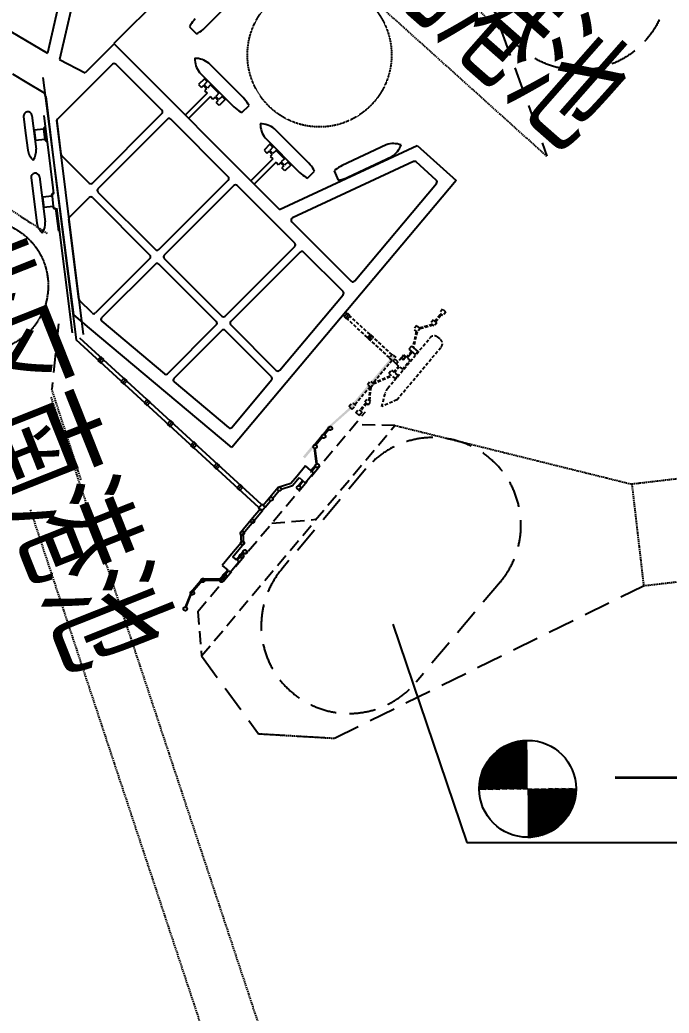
# Model space of a CAD drawing. Header units: millimetres. Extents: x 440090 to 511528, y 3875004 to 3899972.
# Drawn here: x 444646 to 447124, y 3883364 to 3887155 of the extents above; entities that cross this region are included whole.
import ezdxf

# ---------------------------------------------------------------- set-up
doc = ezdxf.new("R2010")
doc.units = ezdxf.units.MM
for name, pattern in [('CONTINOUS', [2000000.0, 1000000.0, 1000000.0]), ('DASHED', [19.05, 12.7, -6.35]), ('DASHED2', [0.375, 0.25, -0.125]), ('HIDDEN', [0.75, 0.5, -0.25])]:
    doc.linetypes.add(name, pattern=pattern)
for name, color, linetype in [('0-WZ', 7, 'Continuous'), ('00集疏运', 7, 'Continuous'), ('0sna-矿石方案', 4, 'Continuous'), ('0南区轮廓', 5, 'Continuous'), ('2012中区规划调整f1', 7, 'Continuous'), ('2014深水航道二期方案1', 5, 'Continuous'), ('2016深水航道二期方案二总体图标注@kongfan', 6, 'Continuous'), ('30万油二期f1', 5, 'Continuous'), ('FA3补充-中作业区规划', 7, 'Continuous'), ('FA3补充-北作业区规划', 7, 'Continuous')]:
    doc.layers.add(name, color=color, linetype=linetype)
doc.styles.add('HZ', font='romans1.shx', dxfattribs={"width": 0.8, "bigfont": 'hztxt.shx'})
doc.styles.add('R+HZ', font='romans1.shx', dxfattribs={"width": 0.8, "bigfont": 'hztxt.shx'})
pattern_1 = [(355.4313362457, (-59595088.4757, -36440814.372), (0.18416824614, 2.30476356253), [])]

msp = doc.modelspace()

# ---------------------------------------------------------------- hatches: boundary and pattern name
at = {"layer": '2016深水航道二期方案二总体图标注@kongfan'}
h = msp.add_hatch(dxfattribs=at)
h.set_pattern_fill('ANSI31', color=0, scale=18.496881, angle=-49.568664, style=0)
h.set_pattern_definition(pattern_1)
h.paths.add_polyline_path([(446398.948, 3884218.777), (446583.911, 3884220.169), (446582.519, 3884405.133, 0.17632698), (446463.952, 3884360.965, 0.22169466)])
h.paths.add_polyline_path([(446768.875, 3884221.562), (446583.911, 3884220.169), (446585.304, 3884035.206, 0.17632698), (446703.87, 3884079.374, 0.22169466)])
h = msp.add_hatch(dxfattribs=at)
h.set_pattern_fill('ANSI31', color=0, scale=18.496881, angle=-49.568664, style=0)
h.set_pattern_definition(pattern_1)
h.paths.add_polyline_path([(446398.948, 3884218.777), (446583.911, 3884220.169), (446582.519, 3884405.133, 0.17632698), (446463.952, 3884360.965, 0.22169466)])
h.paths.add_polyline_path([(446768.875, 3884221.562), (446583.911, 3884220.169), (446585.304, 3884035.206, 0.17632698), (446703.87, 3884079.374, 0.22169466)])
at = {"layer": 'FA3补充-北作业区规划', "true_color": 0xc5f4ae}
msp.add_hatch(color=71, dxfattribs=at).paths.add_polyline_path([(445726.294, 3885487.753), (445815.621, 3885594.208), (445814.472, 3885595.172), (445824.757, 3885607.429), (445826.586, 3885605.894), (445905.203, 3885676.559), (445901.805, 3885679.41), (445914.66, 3885694.731), (445917.342, 3885692.482), (445974.875, 3885761.047), (445972.194, 3885763.297), (445983.764, 3885777.086), (445986.445, 3885774.836), (446058.841, 3885861.114), (446055.309, 3885864.078), (446067.624, 3885878.754), (446082.288, 3885866.45), (446069.972, 3885851.774), (446066.501, 3885854.686), (445994.106, 3885768.408), (445996.787, 3885766.158), (445985.217, 3885752.37), (445982.535, 3885754.619), (445925.002, 3885686.054), (445927.683, 3885683.804), (445914.827, 3885668.483), (445912.252, 3885670.644), (445832.873, 3885600.618), (445836.247, 3885597.787), (445825.963, 3885585.53), (445823.282, 3885587.78), (445733.955, 3885481.325)])
msp.add_hatch(color=71, dxfattribs=at).paths.add_polyline_path([(445726.294, 3885487.753), (445815.621, 3885594.208), (445814.472, 3885595.172), (445824.757, 3885607.429), (445826.586, 3885605.894), (445905.203, 3885676.559), (445901.805, 3885679.41), (445914.66, 3885694.731), (445917.342, 3885692.482), (445974.875, 3885761.047), (445972.194, 3885763.297), (445983.764, 3885777.086), (445986.445, 3885774.836), (446058.841, 3885861.114), (446055.309, 3885864.078), (446067.624, 3885878.754), (446082.288, 3885866.45), (446069.972, 3885851.774), (446066.501, 3885854.686), (445994.106, 3885768.408), (445996.787, 3885766.158), (445985.217, 3885752.37), (445982.535, 3885754.619), (445925.002, 3885686.054), (445927.683, 3885683.804), (445914.827, 3885668.483), (445912.252, 3885670.644), (445832.873, 3885600.618), (445836.247, 3885597.787), (445825.963, 3885585.53), (445823.282, 3885587.78), (445733.955, 3885481.325)])

# ---------------------------------------------------------------- linework, layer by layer
at = {"linetype": 'DASHED', "ltscale": 0.1}
msp.add_line((446339.72, 3887506.546), (446494.776, 3887080.47), dxfattribs=at)
at = {"linetype": 'DASHED', "ltscale": 8}
for p, q in [((446482.428, 3887114.314), (446657.273, 3886633.931)), ((445966.819, 3885441.074), (445645.425, 3885058.051)), ((445966.819, 3885441.074), (445645.425, 3885058.051)), ((445846.278, 3884413.222), (447026.697, 3884995.261)), ((445846.278, 3884413.222), (447026.697, 3884995.261)), ((446480.069, 3885010.406), (446158.675, 3884627.384)), ((446480.069, 3885010.406), (446158.675, 3884627.384)), ((445339.718, 3884727.683), (445556.456, 3884430.401)), ((445339.718, 3884727.683), (445556.456, 3884430.401)), ((445556.456, 3884430.401), (445846.278, 3884413.222)), ((445556.456, 3884430.401), (445846.278, 3884413.222))]:
    msp.add_line(p, q, dxfattribs=at)
at = {"linetype": 'DASHED2', "ltscale": 200}
for p, q in [((445324.927, 3884896.743), (445964.613, 3885659.089)), ((445339.718, 3884727.683), (446077.502, 3885606.94)), ((445339.718, 3884727.683), (446077.502, 3885606.94)), ((446077.502, 3885606.94), (445923.362, 3885609.93))]:
    msp.add_line(p, q, dxfattribs=at)
at = {"linetype": 'DASHED2', "ltscale": 200, "extrusion": (0.001856, -0.00227, 0.999996)}
for p, q in [((445607.754, 3885233.803), (445776.814, 3885248.594)), ((445324.927, 3884896.743), (445339.718, 3884727.683)), ((445324.927, 3884896.743), (445339.718, 3884727.683))]:
    msp.add_line(p, q, dxfattribs=at)
at = {"linetype": 'DASHED', "ltscale": 8}
msp.add_circle((446780.38, 3887302.556), 340, dxfattribs=at)
for centre, start, end in [((446223.444, 3885225.74), 320.000002, 140.000002), ((446223.444, 3885225.74), 320.000002, 140.000002), ((445902.05, 3884842.718), 140.000002, 320.000002), ((445902.05, 3884842.718), 140.000002, 320.000002)]:
    msp.add_arc(centre, 335, start, end, dxfattribs=at)
at = {"layer": '0-WZ'}
for p, q in [((446069.226, 3884848.699), (446352.495, 3884015.11)), ((446069.226, 3884848.699), (446352.495, 3884015.11)), ((446352.495, 3884015.11), (448239.325, 3884015.143)), ((446352.495, 3884015.11), (448239.325, 3884015.143))]:
    msp.add_line(p, q, dxfattribs=at)
at = {"layer": '0sna-矿石方案', "linetype": 'DASHED'}
for p, q in [((446259.007, 3886050.273), (446247.63, 3886036.714)), ((446272.03, 3886039.346), (446259.007, 3886050.273)), ((446056.44, 3885865.766), (445879.723, 3886027.748)), ((446066.575, 3885876.824), (445889.374, 3886039.249)), ((446224.535, 3886009.575), (446214.25, 3885997.318)), ((446237.557, 3885998.647), (446224.535, 3886009.575)), ((446229.531, 3886005.382), (446252.293, 3886032.509)), ((446232.595, 3886002.811), (446255.365, 3886029.948)), ((446260.652, 3886025.787), (446247.63, 3886036.714)), ((446272.03, 3886039.346), (446260.652, 3886025.787)), ((446160.873, 3885988.157), (446149.303, 3885974.368)), ((446162.326, 3885963.44), (446149.303, 3885974.368)), ((446173.896, 3885977.229), (446160.873, 3885988.157)), ((446173.896, 3885977.229), (446162.326, 3885963.44)), ((446171.111, 3885979.566), (446220.178, 3885993.261)), ((446173.896, 3885977.229), (446222.144, 3885990.694)), ((446227.273, 3885986.391), (446214.25, 3885997.318)), ((446237.557, 3885998.647), (446227.273, 3885986.391)), ((446050.389, 3885749.141), (446211.882, 3885941.601)), ((446158.905, 3885964.809), (446145.545, 3885906.155)), ((446161.776, 3885963.902), (446148.128, 3885903.987)), ((446238.526, 3885945.352), (446250.017, 3885935.71)), ((446250.017, 3885935.71), (446251.549, 3885934.425)), ((446085.22, 3885705.087), (446254.014, 3885906.248)), ((446067.624, 3885878.754), (446055.309, 3885864.078)), ((446055.309, 3885864.078), (446069.972, 3885851.774)), ((446082.288, 3885866.45), (446067.624, 3885878.754)), ((446069.972, 3885851.774), (446082.288, 3885866.45)), ((446088.861, 3885850.219), (446077.011, 3885860.162)), ((446081.661, 3885841.638), (446110.587, 3885876.11)), ((446101.068, 3885863.211), (446110.71, 3885874.702)), ((446101.068, 3885863.211), (446108.729, 3885856.783)), ((446108.729, 3885856.783), (446118.37, 3885868.274)), ((446110.587, 3885876.11), (446135.1, 3885855.541)), ((446110.71, 3885874.702), (446118.37, 3885868.274)), ((446121.311, 3885867.111), (446140.265, 3885889.699)), ((446053.572, 3885805.83), (446063.857, 3885818.087)), ((446063.857, 3885818.087), (446088.37, 3885797.517)), ((446082.433, 3885842.558), (446070.583, 3885852.501)), ((446072.283, 3885811.016), (446091.237, 3885833.604)), ((446075.348, 3885808.445), (446094.301, 3885831.032)), ((446081.661, 3885841.638), (446106.175, 3885821.069)), ((446106.175, 3885821.069), (446135.1, 3885855.541)), ((445993.653, 3885768.788), (446062.949, 3885797.962)), ((445994.817, 3885766.023), (446065.532, 3885795.795)), ((446053.572, 3885805.83), (446078.086, 3885785.261)), ((445972.194, 3885763.297), (445983.764, 3885777.086)), ((445985.217, 3885752.37), (445972.194, 3885763.297)), ((445982.231, 3885752.662), (445977.465, 3885704.007)), ((445985.217, 3885752.37), (445980.334, 3885702.517)), ((445996.787, 3885766.158), (445983.764, 3885777.086)), ((445985.217, 3885752.37), (445996.787, 3885766.158)), ((445962.156, 3885696.884), (445972.44, 3885709.14)), ((445985.463, 3885698.213), (445972.44, 3885709.14)), ((446027.256, 3885678.79), (446040.262, 3885729.438)), ((446085.22, 3885705.087), (446027.256, 3885678.79)), ((445952.461, 3885658.499), (445939.439, 3885669.427)), ((445967.152, 3885692.691), (445944.39, 3885665.565)), ((445970.216, 3885690.12), (445947.446, 3885662.984)), ((445975.178, 3885685.956), (445962.156, 3885696.884)), ((445975.178, 3885685.956), (445985.463, 3885698.213))]:
    msp.add_line(p, q, dxfattribs=at)
at = {"layer": '0sna-矿石方案', "linetype": 'DASHED', "extrusion": (-0.001152, -0.004786, 0.999988)}
for p, q in [((445895.955, 3886035.254), (445883.792, 3886021.985)), ((445883.792, 3886021.985), (445895.955, 3886035.254)), ((445883.792, 3886021.985), (445894.849, 3886011.849)), ((445890.333, 3886018.022), (445900.469, 3886029.08)), ((445894.849, 3886011.849), (445907.012, 3886025.119)), ((445907.012, 3886025.119), (445895.955, 3886035.254)), ((445984.415, 3885954.17), (445972.252, 3885940.901)), ((445972.252, 3885940.901), (445984.415, 3885954.17)), ((445972.252, 3885940.901), (445983.31, 3885930.765)), ((445978.794, 3885936.938), (445988.929, 3885947.995)), ((445983.31, 3885930.765), (445995.473, 3885944.034)), ((445995.473, 3885944.034), (445984.415, 3885954.17))]:
    msp.add_line(p, q, dxfattribs=at)
at = {"layer": '0sna-矿石方案', "linetype": 'DASHED', "ltscale": 20}
for p, q in [((446140.974, 3885909.991), (446130.689, 3885897.734)), ((446130.689, 3885897.734), (446155.202, 3885877.165)), ((446140.974, 3885909.991), (446165.487, 3885889.421)), ((446124.375, 3885864.54), (446143.329, 3885887.128)), ((446165.487, 3885889.421), (446155.202, 3885877.165)), ((446078.086, 3885785.261), (446088.37, 3885797.517))]:
    msp.add_line(p, q, dxfattribs=at)
at = {"layer": '0sna-矿石方案', "linetype": 'DASHED'}
for centre, radius, start, end in [((446227.203, 3885928.745), 20, 50, 140), ((446238.693, 3885919.104), 20, 320, 50), ((446112.786, 3885864.293), 0.375, 12.000044, 192.000044), ((446112.786, 3885864.293), 0.375, 192.000044, 12.000044), ((446114.462, 3885866.335), 0.375, 12.000044, 192.000044), ((446114.462, 3885866.335), 0.375, 192.000044, 12.000044), ((446116.032, 3885868.215), 0.375, 12.000044, 192.000044), ((446116.032, 3885868.215), 0.375, 192.000044, 12.000044), ((446088.691, 3885717.002), 50, 140, 165.597776)]:
    msp.add_arc(centre, radius, start, end, dxfattribs=at)
at = {"layer": '0南区轮廓', "color": 7, "linetype": 'HIDDEN', "ltscale": 2}
for centre, radius in [((445789.614, 3887020.912), 275), ((444504.066, 3886140.267), 250)]:
    msp.add_circle(centre, radius, dxfattribs=at)
at = {"layer": '2012中区规划调整f1', "color": 7, "linetype": 'CONTINOUS', "ltscale": 10}
for p, q in [((445389.662, 3887449.142), (445004.289, 3887063.768)), ((445004.289, 3887063.768), (445637.153, 3886430.912)), ((444851.525, 3886028.922), (444734.315, 3886935.216)), ((445637.153, 3886430.912), (446162.517, 3886675.722)), ((446162.517, 3886675.722), (446311.146, 3886541.896)), ((446311.146, 3886541.896), (445455.472, 3885522.147)), ((444912.234, 3885977.981), (444851.525, 3886028.922)), ((445455.472, 3885522.147), (444912.234, 3885977.981))]:
    msp.add_line(p, q, dxfattribs=at)
at = {"layer": '2012中区规划调整f1', "ltscale": 30}
for p, q in [((445350.961, 3887123.355), (445482.344, 3887254.738)), ((445296.244, 3887133.388), (445293.323, 3887128.295)), ((445293.323, 3887128.295), (445320.546, 3887101.072)), ((445320.546, 3887101.072), (445325.638, 3887103.994)), ((445498.374, 3886858.19), (445366.991, 3886989.573)), ((445331.636, 3886954.218), (445463.019, 3886822.835)), ((445493.434, 3886800.552), (445520.657, 3886827.775)), ((445520.657, 3886827.775), (445517.735, 3886832.867)), ((445488.342, 3886803.474), (445493.434, 3886800.552)), ((445748.69, 3886607.874), (445617.307, 3886739.257)), ((445581.951, 3886703.902), (445713.334, 3886572.519)), ((446044.306, 3886678.306), (445876.234, 3886599.093)), ((445897.551, 3886553.865), (446065.623, 3886633.077)), ((445743.75, 3886550.236), (445770.973, 3886577.459)), ((445770.973, 3886577.459), (445768.051, 3886582.551)), ((445849.45, 3886581.809), (445844.979, 3886578.005)), ((445844.979, 3886578.005), (445861.392, 3886543.18)), ((445738.657, 3886553.158), (445743.75, 3886550.236)), ((445861.392, 3886543.18), (445867.172, 3886544.208))]:
    msp.add_line(p, q, dxfattribs=at)
at = {"layer": '2012中区规划调整f1'}
for p, q in [((444999.179, 3886985.44), (444789.002, 3886775.263)), ((445187.833, 3886809.514), (445011.907, 3886985.44)), ((445350.068, 3886930.129), (445327.44, 3886907.502)), ((445361.381, 3886918.815), (445349.36, 3886906.794)), ((445350.068, 3886930.129), (445361.381, 3886918.815)), ((445327.44, 3886907.502), (445338.754, 3886896.188)), ((445346.532, 3886903.966), (445338.754, 3886896.188)), ((445358.906, 3886891.592), (445346.532, 3886903.966)), ((445361.735, 3886894.42), (445349.36, 3886906.794)), ((445358.906, 3886891.592), (445351.128, 3886883.813)), ((445351.128, 3886883.813), (445360.674, 3886874.268)), ((445373.756, 3886906.441), (445361.735, 3886894.42)), ((445373.756, 3886906.441), (445405.575, 3886874.621)), ((445360.674, 3886874.268), (445277.236, 3886790.829)), ((445373.402, 3886861.54), (445289.963, 3886778.101)), ((445373.402, 3886861.54), (445382.948, 3886851.994)), ((445390.726, 3886859.772), (445382.948, 3886851.994)), ((445403.101, 3886847.397), (445390.726, 3886859.772)), ((445405.575, 3886874.621), (445393.555, 3886862.6)), ((445405.929, 3886850.226), (445393.555, 3886862.6)), ((445403.101, 3886847.397), (445395.322, 3886839.619)), ((445417.95, 3886862.247), (445405.929, 3886850.226)), ((445429.264, 3886850.933), (445406.636, 3886828.306)), ((445429.264, 3886850.933), (445417.95, 3886862.247)), ((445406.636, 3886828.306), (445395.322, 3886839.619)), ((444786.435, 3886767.785), (444802.13, 3886641.886)), ((444922.554, 3886531.507), (445187.833, 3886796.786)), ((445209.046, 3886775.573), (444943.767, 3886510.293)), ((445441.403, 3886555.944), (445221.774, 3886775.573)), ((445600.383, 3886679.813), (445577.756, 3886657.186)), ((445577.756, 3886657.186), (445589.07, 3886645.872)), ((445596.848, 3886653.65), (445589.07, 3886645.872)), ((445609.222, 3886641.276), (445596.848, 3886653.65)), ((445611.697, 3886668.499), (445599.676, 3886656.479)), ((445612.051, 3886644.104), (445599.676, 3886656.479)), ((445600.383, 3886679.813), (445611.697, 3886668.499)), ((445624.071, 3886656.125), (445612.051, 3886644.104)), ((445624.071, 3886656.125), (445655.891, 3886624.305)), ((444804.697, 3886636.636), (444909.826, 3886531.507)), ((445610.99, 3886623.952), (445527.551, 3886540.513)), ((445609.222, 3886641.276), (445601.444, 3886633.498)), ((445601.444, 3886633.498), (445610.99, 3886623.952)), ((445655.891, 3886624.305), (445643.87, 3886612.284)), ((445623.718, 3886611.224), (445540.279, 3886527.785)), ((445623.718, 3886611.224), (445633.264, 3886601.678)), ((445641.042, 3886609.456), (445633.264, 3886601.678)), ((445653.416, 3886597.082), (445641.042, 3886609.456)), ((445656.245, 3886599.91), (445643.87, 3886612.284)), ((445653.416, 3886597.082), (445645.638, 3886589.303)), ((445656.952, 3886577.99), (445645.638, 3886589.303)), ((445668.266, 3886611.931), (445656.245, 3886599.91)), ((445679.579, 3886600.617), (445656.952, 3886577.99)), ((445679.579, 3886600.617), (445668.266, 3886611.931)), ((446148.249, 3886613.911), (445686.43, 3886398.712)), ((446235.348, 3886542.863), (446158.073, 3886612.442)), ((445176.124, 3886277.936), (445441.403, 3886543.216)), ((445462.616, 3886522.003), (445197.337, 3886256.723)), ((445694.973, 3886302.374), (445475.344, 3886522.003)), ((445923.815, 3886158.08), (446236.22, 3886530.389)), ((444835.527, 3886402.053), (444909.826, 3886476.352)), ((444922.554, 3886476.352), (445142.183, 3886256.723)), ((444943.767, 3886497.565), (445163.396, 3886277.936)), ((444871.056, 3886088.977), (444832.96, 3886394.576)), ((445683.867, 3886384.19), (445910.556, 3886157.501)), ((445429.694, 3886024.366), (445694.973, 3886289.646)), ((445142.183, 3886243.995), (444934.132, 3886035.945)), ((445197.337, 3886243.995), (445416.966, 3886024.366)), ((445716.187, 3886268.433), (445450.908, 3886003.154)), ((445879.408, 3886117.94), (445728.915, 3886268.433)), ((445163.396, 3886222.782), (444958.128, 3886017.514)), ((445395.753, 3886003.153), (445176.124, 3886222.782)), ((444921.404, 3886035.945), (444873.623, 3886083.726)), ((445637.868, 3885817.303), (445879.939, 3886105.791)), ((444958.707, 3886004.255), (445197.55, 3885803.841)), ((445209.699, 3885804.372), (445395.753, 3885990.425)), ((445450.908, 3885990.426), (445624.609, 3885816.724)), ((445416.967, 3885969.213), (445233.882, 3885786.128)), ((445606.366, 3885792.542), (445429.695, 3885969.213)), ((445455.094, 3885599.483), (445606.896, 3885780.393)), ((445234.461, 3885772.869), (445442.415, 3885598.374)), ((445823.924, 3885595.837), (445804.289, 3885572.436)), ((445823.924, 3885595.837), (445804.289, 3885572.436)), ((445823.924, 3885595.837), (445804.289, 3885572.436)), ((445808.182, 3885572.098), (445824.946, 3885592.077)), ((445808.182, 3885572.098), (445824.946, 3885592.077)), ((445808.182, 3885572.098), (445824.946, 3885592.077)), ((445798.599, 3885565.656), (445771.25, 3885533.062)), ((445798.599, 3885565.656), (445771.25, 3885533.062)), ((445798.599, 3885565.656), (445771.25, 3885533.062)), ((445775.227, 3885532.824), (445799.609, 3885561.881)), ((445775.227, 3885532.824), (445799.609, 3885561.881)), ((445775.227, 3885532.824), (445799.609, 3885561.881)), ((445769.067, 3885520.232), (445777.408, 3885460.207)), ((445769.067, 3885520.232), (445777.408, 3885460.207)), ((445769.067, 3885520.232), (445777.408, 3885460.207)), ((445780.974, 3885460.703), (445772.853, 3885519.142)), ((445780.974, 3885460.703), (445772.853, 3885519.142)), ((445780.974, 3885460.703), (445772.853, 3885519.142)), ((445736.161, 3885452.172), (445704.175, 3885413.742)), ((445736.161, 3885452.172), (445704.175, 3885413.742)), ((445736.161, 3885452.172), (445704.175, 3885413.742)), ((445766.803, 3885426.461), (445736.161, 3885452.172)), ((445766.803, 3885426.461), (445736.161, 3885452.172)), ((445766.803, 3885426.461), (445736.161, 3885452.172)), ((445773.689, 3885453.601), (445757.48, 3885434.284)), ((445773.689, 3885453.601), (445757.48, 3885434.284)), ((445773.689, 3885453.601), (445757.48, 3885434.284)), ((445759.931, 3885432.227), (445774.646, 3885449.763)), ((445759.931, 3885432.227), (445774.646, 3885449.763)), ((445759.931, 3885432.227), (445774.646, 3885449.763)), ((445777.408, 3885460.207), (445780.974, 3885460.703)), ((445777.408, 3885460.207), (445780.974, 3885460.703)), ((445777.408, 3885460.207), (445780.974, 3885460.703)), ((445704.175, 3885413.742), (445680.401, 3885385.41)), ((445704.175, 3885413.742), (445680.401, 3885385.41)), ((445704.175, 3885413.742), (445680.401, 3885385.41)), ((445686.044, 3885377.199), (445711.529, 3885407.571)), ((445686.044, 3885377.199), (445711.529, 3885407.571)), ((445686.044, 3885377.199), (445711.529, 3885407.571)), ((445711.529, 3885407.571), (445734.663, 3885388.159)), ((445711.529, 3885407.571), (445734.663, 3885388.159)), ((445711.529, 3885407.571), (445734.663, 3885388.159)), ((445734.663, 3885388.159), (445766.803, 3885426.461)), ((445734.663, 3885388.159), (445766.803, 3885426.461)), ((445734.663, 3885388.159), (445766.803, 3885426.461)), ((445754.845, 3885431.143), (445757.296, 3885429.086)), ((445754.845, 3885431.143), (445757.296, 3885429.086)), ((445754.845, 3885431.143), (445757.296, 3885429.086)), ((445632.203, 3885369.584), (445574.731, 3885301.091)), ((445632.203, 3885369.584), (445574.731, 3885301.091)), ((445632.203, 3885369.584), (445574.731, 3885301.091)), ((445680.401, 3885385.41), (445632.203, 3885369.584)), ((445680.401, 3885385.41), (445632.203, 3885369.584)), ((445680.401, 3885385.41), (445632.203, 3885369.584)), ((445643.715, 3885363.301), (445686.044, 3885377.199)), ((445643.715, 3885363.301), (445686.044, 3885377.199)), ((445643.715, 3885363.301), (445686.044, 3885377.199)), ((445725.259, 3885396.05), (445709.083, 3885376.679)), ((445725.259, 3885396.05), (445709.083, 3885376.679)), ((445725.259, 3885396.05), (445709.083, 3885376.679)), ((445727.774, 3885393.94), (445713.135, 3885376.41)), ((445727.774, 3885393.94), (445713.135, 3885376.41)), ((445727.774, 3885393.94), (445713.135, 3885376.41)), ((445611.021, 3885329.405), (445634.426, 3885357.298)), ((445611.021, 3885329.405), (445634.426, 3885357.298)), ((445611.021, 3885329.405), (445634.426, 3885357.298)), ((445574.731, 3885301.091), (445582.085, 3885294.921)), ((445574.731, 3885301.091), (445582.085, 3885294.921)), ((445574.731, 3885301.091), (445582.085, 3885294.921)), ((445582.085, 3885294.921), (445602.624, 3885319.397)), ((445582.085, 3885294.921), (445602.624, 3885319.397)), ((445582.085, 3885294.921), (445602.624, 3885319.397))]:
    msp.add_line(p, q, dxfattribs=at)
at = {"layer": '2012中区规划调整f1', "ltscale": 30}
for centre, radius, start, end in [((445423.693, 3887056.008), 149.1, 136.463176, 148.736047), ((445248.258, 3887231.442), 149.1, 301.263953, 313.536824), ((445312.647, 3886918.23), 89.683, 52.702779, 89.584301), ((445402.979, 3887008.561), 89.683, 180.415699, 217.297221), ((445390.287, 3886755.487), 149.1, 31.263953, 43.536824), ((445565.722, 3886930.922), 149.1, 226.463176, 238.736047), ((445562.963, 3886667.914), 89.683, 52.702779, 89.584301), ((445653.295, 3886758.246), 89.683, 180.415699, 217.297221), ((446071.322, 3886592.788), 89.683, 70.650296, 107.531818), ((446016.86, 3886708.346), 89.683, 302.937376, 339.818898), ((445640.602, 3886505.171), 149.1, 31.263953, 43.536824), ((445943.222, 3886465.889), 149.1, 116.697773, 128.970645), ((445816.037, 3886680.606), 149.1, 226.463176, 238.736047), ((445837.45, 3886690.315), 149.1, 281.49855, 293.771422)]:
    msp.add_arc(centre, radius, start, end, dxfattribs=at)
at = {"layer": '2012中区规划调整f1'}
for centre, start, end in [((445005.543, 3886979.076), 45, 135), ((445181.469, 3886803.15), 315, 45), ((444795.366, 3886768.899), 135, 187.105858), ((445215.41, 3886769.209), 45, 135), ((444811.061, 3886643), 187.105858, 225), ((446152.05, 3886605.753), 48, 114.984667), ((445435.039, 3886549.58), 315, 45), ((446229.326, 3886536.174), 319.999881, 48), ((444916.19, 3886537.87), 225, 270), ((444916.19, 3886537.87), 270, 315), ((444950.131, 3886503.929), 135, 222.510447), ((445468.98, 3886515.639), 45, 135), ((444916.19, 3886469.988), 45, 135), ((444950.131, 3886503.929), 222.510447, 225), ((444841.891, 3886395.689), 135, 187.105858), ((445690.231, 3886390.554), 114.984667, 225), ((445169.76, 3886284.3), 225, 315), ((445688.609, 3886296.01), 315, 45), ((445135.819, 3886250.359), 315, 45), ((445203.701, 3886250.359), 135, 225), ((445722.551, 3886262.069), 45, 135), ((445169.76, 3886216.418), 45, 135), ((445916.92, 3886163.865), 225, 319.999881), ((444879.987, 3886090.09), 187.105858, 225), ((445873.044, 3886111.576), 319.999881, 45), ((444927.768, 3886042.309), 225, 315), ((444964.492, 3886011.15), 135, 229.999881), ((445423.33, 3886030.73), 225, 315), ((445389.389, 3885996.789), 315, 45), ((445423.331, 3885962.849), 45, 135), ((445457.272, 3885996.79), 135, 225), ((445203.335, 3885810.735), 229.999881, 315), ((445240.246, 3885779.764), 135, 229.999881), ((445600.002, 3885786.178), 319.999881, 45), ((445630.973, 3885823.088), 225, 319.999881), ((445448.2, 3885605.269), 229.999881, 319.999881)]:
    msp.add_arc(centre, 9, start, end, dxfattribs=at)
for centre in [(445830.973, 3885595.734), (445830.973, 3885595.734), (445830.973, 3885595.734), (445805.648, 3885565.519), (445805.648, 3885565.519), (445805.648, 3885565.519), (445772.833, 3885526.192), (445772.833, 3885526.192), (445772.833, 3885526.192), (445780.733, 3885453.319), (445780.733, 3885453.319), (445780.733, 3885453.319), (445636.697, 3885363.972), (445636.697, 3885363.972), (445636.697, 3885363.972), (445710.093, 3885369.702), (445710.093, 3885369.702), (445710.093, 3885369.702), (445604.79, 3885326.106), (445604.79, 3885326.106), (445604.79, 3885326.106)]:
    msp.add_ellipse(centre, major_axis=(-4.532, -5.401), ratio=1, dxfattribs=at)
at = {"layer": '2014深水航道二期方案1', "color": 0, "linetype": 'DASHED2', "ltscale": 20}
for p, q in [((446482.428, 3887114.314), (445169.532, 3888296.451)), ((446657.273, 3886633.931), (445513.644, 3887663.659))]:
    msp.add_line(p, q, dxfattribs=at)
at = {"layer": '2014深水航道二期方案1', "linetype": 'DASHED2', "ltscale": 20}
for p, q in [((462787.687, 3887220.661), (446981.651, 3885382.651)), ((447026.699, 3884995.262), (461612.234, 3886691.345)), ((444764.72, 3885714.285), (445729.493, 3882800.376)), ((446077.502, 3885606.94), (446981.651, 3885382.651)), ((446981.651, 3885382.651), (447026.699, 3884995.262)), ((444685.782, 3885284.574, 0), (445919.871, 3881557.25))]:
    msp.add_line(p, q, dxfattribs=at)
at = {"layer": '2016深水航道二期方案二总体图标注@kongfan', "color": 0}
msp.add_circle((446583.911, 3884220.169), 184.969, dxfattribs=at)
at = {"layer": '30万油二期f1', "color": 7}
for p, q in [((445564.51, 3885288.599), (445529.041, 3885246.328)), ((445571.864, 3885282.428), (445564.51, 3885288.599)), ((445497.67, 3885194.008), (445571.864, 3885282.428)), ((445529.041, 3885246.328), (445487.76, 3885197.133)), ((445487.76, 3885197.133), (445491.057, 3885159.447)), ((445500.967, 3885156.322), (445497.67, 3885194.008)), ((445491.057, 3885159.447), (445447.256, 3885107.558)), ((445458.764, 3885106.027), (445500.967, 3885156.322)), ((445447.256, 3885107.558), (445418.25, 3885072.99)), ((445472.729, 3885094.309), (445458.764, 3885106.027)), ((445496.19, 3885122.268), (445472.729, 3885094.309)), ((445475.028, 3885092.38), (445498.488, 3885120.34)), ((445496.873, 3885101.659), (445491.797, 3885101.522)), ((445498.488, 3885120.34), (445496.19, 3885122.268)), ((445500.087, 3885105.49), (445496.873, 3885101.659)), ((445499.341, 3885110.513), (445500.087, 3885105.49)), ((445509.729, 3885116.98), (445504.652, 3885116.842)), ((445512.943, 3885120.81), (445509.729, 3885116.98)), ((445512.197, 3885125.834), (445512.943, 3885120.81)), ((445418.25, 3885072.99), (445439.722, 3885054.972)), ((445448.892, 3885047.278), (445481.899, 3885086.615)), ((445481.899, 3885086.615), (445475.028, 3885092.38)), ((445439.722, 3885054.972), (445410.446, 3885020.083)), ((445411.679, 3885016.885), (445442.02, 3885053.044)), ((445427.518, 3885024.917), (445432.594, 3885025.055)), ((445432.594, 3885025.055), (445435.808, 3885028.885)), ((445435.808, 3885028.885), (445435.062, 3885033.908)), ((445442.02, 3885053.044), (445448.892, 3885047.278)), ((445341.368, 3885019.978), (445299.947, 3884970.615)), ((445302.727, 3884968.949), (445342.862, 3885016.78)), ((445410.446, 3885020.083), (445341.368, 3885019.978)), ((445342.862, 3885016.78), (445411.679, 3885016.885)), ((445414.662, 3885009.596), (445419.738, 3885009.734)), ((445419.738, 3885009.734), (445422.952, 3885013.564)), ((445422.952, 3885013.564), (445422.206, 3885018.588)), ((445299.947, 3884970.615), (445277.186, 3884913.941)), ((445280.313, 3884913.142), (445302.727, 3884968.949)), ((445277.186, 3884913.941), (445280.313, 3884913.142))]:
    msp.add_line(p, q, dxfattribs=at)
at = {"layer": '30万油二期f1', "color": 254, "true_color": 0xefd2fe}
for p, q in [((445472.576, 3885094.437), (445458.611, 3885106.155)), ((445418.25, 3885072.99), (445439.569, 3885055.101))]:
    msp.add_line(p, q, dxfattribs=at)
at = {"layer": '30万油二期f1', "color": 7}
for centre, major_axis, start_param, end_param in [((445534.001, 3885241.546), (-5.401, 4.532), -1.57079633, 4.71238898), ((445494.698, 3885195.355), (-4.532, -5.401), -3.14159265, 3.14159265), ((445495.446, 3885157.874), (-4.532, -5.401), -3.14159265, 3.14159265), ((445495.446, 3885157.874), (-4.532, -5.401), -3.14159265, 3.14159265), ((445491.815, 3885109.246), (-4.532, -5.401), -3.14159265, 3.14159265), ((445504.671, 3885124.567), (-4.532, -5.401), -3.14159265, 3.14159265), ((445344.197, 3885015.583), (-4.532, -5.401), -3.14159265, 3.14159265), ((445344.22, 3885015.563), (-4.532, -5.401), -3.14159265, 3.14159265), ((445414.795, 3885017.145), (-4.532, -5.401), -3.14159265, 3.14159265), ((445414.795, 3885017.145), (-4.853, -5.784), 2.3714664, 7.05331157), ((445427.651, 3885032.466), (-4.532, -5.401), -3.14159265, 3.14159265), ((445427.651, 3885032.466), (-4.853, -5.784), 2.3714664, 7.05331157), ((445304.169, 3884967.682), (-4.532, -5.401), -3.14159265, 3.14159265), ((445276.896, 3884907.021), (-4.532, -5.401), -3.14159265, 3.14159265)]:
    msp.add_ellipse(centre, major_axis=major_axis, ratio=1, start_param=start_param, end_param=end_param, dxfattribs=at)
at = {"layer": '30万油二期f1', "color": 254, "true_color": 0xefd2fe}
for centre, major_axis, start_param, end_param in [((445494.698, 3885195.355), (-4.532, -5.401), -3.14159265, 3.14159265), ((445304.169, 3884967.682), (5.401, -4.532), -4.712388980384688, 1.570796326794896)]:
    msp.add_ellipse(centre, major_axis=major_axis, ratio=1, start_param=start_param, end_param=end_param, dxfattribs=at)
at = {"layer": '30万油二期f1', "color": 7, "extrusion": (0, 0, -1)}
for centre, major_axis, start_param, end_param in [((445494.811, 3885195.245), (4.532, 5.401), -3.14159265, 3.14159265), ((445491.93, 3885109.07), (4.853, 5.784), 2.3714664, 7.05331157), ((445504.786, 3885124.391), (4.853, 5.784), 2.3714664, 7.05331157)]:
    msp.add_ellipse(centre, major_axis=major_axis, ratio=1, start_param=start_param, end_param=end_param, dxfattribs=at)
at = {"layer": 'FA3补充-中作业区规划'}
for p, q in [((445011.606, 3887929.09), (444796.803, 3887003.541)), ((445011.606, 3887929.09), (444796.803, 3887003.541)), ((445389.662, 3887449.142), (445004.289, 3887063.768)), ((444831.277, 3887373.254), (444750.996, 3887027.336)), ((444831.277, 3887373.254), (444750.996, 3887027.336)), ((444495.043, 3887179.322), (444750.996, 3887027.336)), ((444495.043, 3887179.322), (444750.996, 3887027.336)), ((445005.543, 3887062.514), (444895.367, 3886952.338)), ((445005.543, 3887062.514), (444895.367, 3886952.338)), ((445004.289, 3887063.768), (445637.153, 3886430.912)), ((444796.803, 3887003.541), (444895.367, 3886952.338)), ((444796.803, 3887003.541), (444895.367, 3886952.338)), ((444618.169, 3886948.652), (444672.899, 3886915.862)), ((444618.169, 3886948.652), (444672.899, 3886915.862)), ((444851.525, 3886028.922), (444734.315, 3886935.216)), ((444672.899, 3886915.862), (444732.525, 3886880.139)), ((444672.899, 3886915.862), (444732.525, 3886880.139)), ((444744.485, 3886861.786), (444769.518, 3886660.973)), ((444744.485, 3886861.786), (444769.518, 3886660.973)), ((444659.936, 3886785.793), (444667.906, 3886721.862)), ((444659.936, 3886785.793), (444667.906, 3886721.862)), ((444691.988, 3886789.788), (444707.971, 3886661.58)), ((444691.988, 3886789.788), (444707.971, 3886661.58)), ((444746.061, 3886727.886), (444738.305, 3886790.104)), ((444746.061, 3886727.886), (444738.305, 3886790.104)), ((444785.891, 3886772.151), (444887.923, 3885953.67)), ((444785.891, 3886772.151), (444887.923, 3885953.67)), ((444736.748, 3886737.927), (444701.024, 3886733.473)), ((444736.748, 3886737.927), (444701.024, 3886733.473)), ((444701.024, 3886733.473), (444705.972, 3886693.781)), ((444701.024, 3886733.473), (444705.972, 3886693.781)), ((444736.748, 3886737.927), (444741.696, 3886698.234)), ((444736.748, 3886737.927), (444741.696, 3886698.234)), ((444754.633, 3886659.118), (444746.061, 3886727.886)), ((444754.633, 3886659.118), (444746.061, 3886727.886)), ((444667.906, 3886721.862), (444675.919, 3886657.585)), ((444667.906, 3886721.862), (444675.919, 3886657.585)), ((444741.696, 3886698.234), (444705.972, 3886693.781)), ((444741.696, 3886698.234), (444705.972, 3886693.781)), ((444763.812, 3886585.488), (444754.633, 3886659.118)), ((444763.812, 3886585.488), (444754.633, 3886659.118)), ((444769.518, 3886660.973), (444778.697, 3886587.343)), ((444769.518, 3886660.973), (444778.697, 3886587.343)), ((445637.153, 3886430.912), (446162.517, 3886675.722)), ((446162.517, 3886675.722), (446311.146, 3886541.896)), ((444772.756, 3886513.743), (444763.812, 3886585.488)), ((444772.756, 3886513.743), (444763.812, 3886585.488)), ((444778.697, 3886587.343), (444787.641, 3886515.599)), ((444778.697, 3886587.343), (444787.641, 3886515.599)), ((444689.13, 3886551.605), (444710.556, 3886379.735)), ((444689.13, 3886551.605), (444710.556, 3886379.735)), ((444721.182, 3886555.601), (444742.608, 3886383.731)), ((444721.182, 3886555.601), (444742.608, 3886383.731)), ((446311.146, 3886541.896), (445455.472, 3885522.147)), ((444775.546, 3886491.364), (444772.756, 3886513.743)), ((444775.546, 3886491.364), (444772.756, 3886513.743)), ((444787.641, 3886515.599), (444797.351, 3886437.702)), ((444787.641, 3886515.599), (444797.351, 3886437.702)), ((444768.601, 3886482.404), (444732.878, 3886477.951)), ((444768.601, 3886482.404), (444732.878, 3886477.951)), ((444732.878, 3886477.951), (444737.826, 3886438.258)), ((444732.878, 3886477.951), (444737.826, 3886438.258)), ((444768.601, 3886482.404), (444773.549, 3886442.712)), ((444768.601, 3886482.404), (444773.549, 3886442.712)), ((444773.549, 3886442.712), (444737.826, 3886438.258)), ((444773.549, 3886442.712), (444737.826, 3886438.258)), ((444776.882, 3886437.142), (444777.126, 3886435.18)), ((444776.882, 3886437.142), (444777.126, 3886435.18)), ((444778.993, 3886435.413), (444778.907, 3886436.106)), ((444778.993, 3886435.413), (444778.907, 3886436.106)), ((444780.974, 3886435.69), (444780.978, 3886435.66)), ((444780.974, 3886435.69), (444780.978, 3886435.66)), ((444782.467, 3886435.742), (444793.352, 3886348.437)), ((444782.467, 3886435.742), (444793.352, 3886348.437)), ((444785.94, 3886436.279), (444845.301, 3885960.098)), ((444785.94, 3886436.279), (444845.301, 3885960.098)), ((444797.351, 3886437.702), (444860.221, 3885933.378)), ((444797.351, 3886437.702), (444860.221, 3885933.378)), ((444912.234, 3885977.981), (444851.525, 3886028.922)), ((445455.472, 3885522.147), (444912.234, 3885977.981))]:
    msp.add_line(p, q, dxfattribs=at)
at = {"layer": 'FA3补充-中作业区规划', "color": 7, "linetype": 'DASHED2', "ltscale": 20}
for p, q in [((444582.181, 3886447.946), (444750.134, 3886339.523)), ((444582.181, 3886447.946), (444750.134, 3886339.523)), ((444879.388, 3885399.767), (444767.88, 3885745.608)), ((444879.388, 3885399.767), (444767.88, 3885745.608)), ((445556.456, 3884430.401), (445846.278, 3884413.222)), ((445556.456, 3884430.401), (445846.278, 3884413.222))]:
    msp.add_line(p, q, dxfattribs=at)
at = {"layer": 'FA3补充-中作业区规划', "color": 7, "linetype": 'DASHED2', "ltscale": 300}
msp.add_line((444793.059, 3885995.188), (444767.88, 3885745.608), dxfattribs=at)
msp.add_line((444793.059, 3885995.188), (444767.88, 3885745.608), dxfattribs=at)
at = {"layer": 'FA3补充-中作业区规划', "color": 7, "ltscale": 5}
for p, q in [((445558.303, 3885293.504), (444860.221, 3885933.378)), ((445558.303, 3885293.504), (444860.221, 3885933.378)), ((445568.439, 3885304.562), (444874.704, 3885940.451)), ((445568.439, 3885304.562), (444874.704, 3885940.451)), ((445556.943, 3885291.372), (445569.799, 3885306.693)), ((445556.943, 3885291.372), (445569.799, 3885306.693)), ((445569.966, 3885280.445), (445556.943, 3885291.372)), ((445569.966, 3885280.445), (445556.943, 3885291.372)), ((445582.821, 3885295.766), (445569.799, 3885306.693)), ((445582.821, 3885295.766), (445569.799, 3885306.693)), ((445569.966, 3885280.445), (445582.821, 3885295.766)), ((445569.966, 3885280.445), (445582.821, 3885295.766))]:
    msp.add_line(p, q, dxfattribs=at)
at = {"layer": 'FA3补充-中作业区规划', "color": 7, "ltscale": 5, "extrusion": (-0.001152, -0.004786, 0.999988)}
for p, q in [((444943.353, 3885855.144), (444955.516, 3885868.413)), ((444955.516, 3885868.413), (444943.353, 3885855.144)), ((444943.353, 3885855.144), (444955.516, 3885868.413)), ((444955.516, 3885868.413), (444943.353, 3885855.144)), ((444949.894, 3885851.181), (444960.03, 3885862.239)), ((444949.894, 3885851.181), (444960.03, 3885862.239)), ((444954.41, 3885845.009), (444966.573, 3885858.278)), ((444954.41, 3885845.009), (444966.573, 3885858.278)), ((444954.41, 3885845.009), (444966.573, 3885858.278)), ((444954.41, 3885845.009), (444966.573, 3885858.278)), ((444966.573, 3885858.278), (444955.516, 3885868.413)), ((444966.573, 3885858.278), (444955.516, 3885868.413)), ((444943.353, 3885855.144), (444954.41, 3885845.009)), ((444943.353, 3885855.144), (444954.41, 3885845.009)), ((445043.976, 3885787.329), (445031.813, 3885774.06)), ((445031.813, 3885774.06), (445043.976, 3885787.329)), ((445043.976, 3885787.329), (445031.813, 3885774.06)), ((445031.813, 3885774.06), (445043.976, 3885787.329)), ((445038.355, 3885770.097), (445048.49, 3885781.155)), ((445038.355, 3885770.097), (445048.49, 3885781.155)), ((445055.034, 3885777.194), (445043.976, 3885787.329)), ((445055.034, 3885777.194), (445043.976, 3885787.329)), ((445031.813, 3885774.06), (445042.871, 3885763.924)), ((445031.813, 3885774.06), (445042.871, 3885763.924)), ((445042.871, 3885763.924), (445055.034, 3885777.194)), ((445042.871, 3885763.924), (445055.034, 3885777.194)), ((445132.437, 3885706.245), (445120.274, 3885692.976)), ((445120.274, 3885692.976), (445132.437, 3885706.245)), ((445132.437, 3885706.245), (445120.274, 3885692.976)), ((445120.274, 3885692.976), (445132.437, 3885706.245)), ((445143.494, 3885696.109), (445132.437, 3885706.245)), ((445143.494, 3885696.109), (445132.437, 3885706.245)), ((445120.274, 3885692.976), (445131.331, 3885682.84)), ((445120.274, 3885692.976), (445131.331, 3885682.84)), ((445126.815, 3885689.013), (445136.951, 3885700.07)), ((445126.815, 3885689.013), (445136.951, 3885700.07)), ((445131.331, 3885682.84), (445143.494, 3885696.109)), ((445131.331, 3885682.84), (445143.494, 3885696.109)), ((445220.897, 3885625.161), (445208.734, 3885611.891)), ((445208.734, 3885611.891), (445220.897, 3885625.161)), ((445220.897, 3885625.161), (445208.734, 3885611.891)), ((445208.734, 3885611.891), (445220.897, 3885625.161)), ((445208.734, 3885611.891), (445219.792, 3885601.756)), ((445208.734, 3885611.891), (445219.792, 3885601.756)), ((445215.276, 3885607.928), (445225.411, 3885618.986)), ((445215.276, 3885607.928), (445225.411, 3885618.986)), ((445219.792, 3885601.756), (445231.955, 3885615.025)), ((445219.792, 3885601.756), (445231.955, 3885615.025)), ((445231.955, 3885615.025), (445220.897, 3885625.161)), ((445231.955, 3885615.025), (445220.897, 3885625.161)), ((445309.357, 3885544.076), (445297.195, 3885530.807)), ((445297.195, 3885530.807), (445309.357, 3885544.076)), ((445309.357, 3885544.076), (445297.195, 3885530.807)), ((445297.195, 3885530.807), (445309.357, 3885544.076)), ((445297.195, 3885530.807), (445308.252, 3885520.672)), ((445297.195, 3885530.807), (445308.252, 3885520.672)), ((445303.736, 3885526.844), (445313.872, 3885537.902)), ((445303.736, 3885526.844), (445313.872, 3885537.902)), ((445308.252, 3885520.672), (445320.415, 3885533.941)), ((445308.252, 3885520.672), (445320.415, 3885533.941)), ((445320.415, 3885533.941), (445309.357, 3885544.076)), ((445320.415, 3885533.941), (445309.357, 3885544.076)), ((445397.818, 3885462.992), (445385.655, 3885449.723)), ((445385.655, 3885449.723), (445397.818, 3885462.992)), ((445397.818, 3885462.992), (445385.655, 3885449.723)), ((445385.655, 3885449.723), (445397.818, 3885462.992)), ((445385.655, 3885449.723), (445396.713, 3885439.587)), ((445385.655, 3885449.723), (445396.713, 3885439.587)), ((445392.197, 3885445.76), (445402.332, 3885456.817)), ((445392.197, 3885445.76), (445402.332, 3885456.817)), ((445396.713, 3885439.587), (445408.876, 3885452.856)), ((445396.713, 3885439.587), (445408.876, 3885452.856)), ((445408.876, 3885452.856), (445397.818, 3885462.992)), ((445408.876, 3885452.856), (445397.818, 3885462.992)), ((445486.278, 3885381.908), (445474.116, 3885368.638)), ((445474.116, 3885368.638), (445486.278, 3885381.908)), ((445486.278, 3885381.908), (445474.116, 3885368.638)), ((445474.116, 3885368.638), (445486.278, 3885381.908)), ((445474.116, 3885368.638), (445485.173, 3885358.503)), ((445474.116, 3885368.638), (445485.173, 3885358.503)), ((445480.657, 3885364.676), (445490.793, 3885375.733)), ((445480.657, 3885364.676), (445490.793, 3885375.733)), ((445485.173, 3885358.503), (445497.336, 3885371.772)), ((445485.173, 3885358.503), (445497.336, 3885371.772)), ((445497.336, 3885371.772), (445486.278, 3885381.908)), ((445497.336, 3885371.772), (445486.278, 3885381.908))]:
    msp.add_line(p, q, dxfattribs=at)
at = {"layer": 'FA3补充-中作业区规划', "color": 7, "linetype": 'DASHED2', "ltscale": 20}
msp.add_circle((444504.066, 3886140.267), 250, dxfattribs=at)
at = {"layer": 'FA3补充-中作业区规划'}
for centre, radius, start, end in [((444719.677, 3886858.693), 25, 7.105858, 59.073171), ((444719.677, 3886858.693), 25, 7.105858, 59.073171), ((444675.981, 3886787.641), 16.151, 7.640496, 186.57122), ((444675.981, 3886787.641), 16.151, 7.640496, 186.57122), ((444744.705, 3886738.93), 8.02, 97.105858, 187.18596), ((444744.705, 3886738.93), 8.02, 97.105858, 187.18596), ((444749.656, 3886699.215), 8.02, 187.025756, 277.105858), ((444749.656, 3886699.215), 8.02, 187.025756, 277.105858), ((444738.999, 3886667.109), 63.795, 188.585818, 228.816692), ((444738.999, 3886667.109), 63.795, 188.585818, 228.816692), ((444644.483, 3886655.326), 63.795, 325.395025, 5.625899), ((444644.483, 3886655.326), 63.795, 325.395025, 5.625899), ((444705.175, 3886553.453), 16.151, 7.640496, 186.57122), ((444705.175, 3886553.453), 16.151, 7.640496, 186.57122), ((444776.558, 3886483.408), 10.02, 105.725208, 187.169972), ((444776.558, 3886483.408), 10.02, 105.725208, 187.169972), ((444776.558, 3886483.408), 8.02, 97.105858, 187.18596), ((444776.558, 3886483.408), 8.02, 97.105858, 187.18596), ((444781.509, 3886443.693), 10.02, 187.041744, 268.486508), ((444781.509, 3886443.693), 10.02, 187.041744, 268.486508), ((444781.509, 3886443.693), 8.02, 187.025756, 277.105858), ((444781.509, 3886443.693), 8.02, 187.025756, 277.105858), ((444768.581, 3886387.554), 58.55, 187.674091, 230.710357), ((444768.581, 3886387.554), 58.55, 187.674091, 230.710357), ((444684.438, 3886377.065), 58.55, 323.501359, 6.537626), ((444684.438, 3886377.065), 58.55, 323.501359, 6.537626)]:
    msp.add_arc(centre, radius, start, end, dxfattribs=at)
at = {"layer": 'FA3补充-北作业区规划', "linetype": 'DASHED'}
for p, q in [((446259.007, 3886050.273), (446247.63, 3886036.714)), ((446272.03, 3886039.346), (446259.007, 3886050.273)), ((446056.44, 3885865.766), (445879.723, 3886027.748)), ((446066.575, 3885876.824), (445889.374, 3886039.249)), ((446224.535, 3886009.575), (446214.25, 3885997.318)), ((446237.557, 3885998.647), (446224.535, 3886009.575)), ((446229.531, 3886005.382), (446252.293, 3886032.509)), ((446232.595, 3886002.811), (446255.365, 3886029.948)), ((446260.652, 3886025.787), (446247.63, 3886036.714)), ((446272.03, 3886039.346), (446260.652, 3886025.787)), ((446160.873, 3885988.157), (446149.303, 3885974.368)), ((446162.326, 3885963.44), (446149.303, 3885974.368)), ((446173.896, 3885977.229), (446160.873, 3885988.157)), ((446173.896, 3885977.229), (446162.326, 3885963.44)), ((446171.111, 3885979.566), (446220.178, 3885993.261)), ((446173.896, 3885977.229), (446222.144, 3885990.694)), ((446227.273, 3885986.391), (446214.25, 3885997.318)), ((446237.557, 3885998.647), (446227.273, 3885986.391)), ((446050.389, 3885749.141), (446211.882, 3885941.601)), ((446158.905, 3885964.809), (446145.545, 3885906.155)), ((446161.776, 3885963.902), (446148.128, 3885903.987)), ((446238.526, 3885945.352), (446250.017, 3885935.71)), ((446250.017, 3885935.71), (446251.549, 3885934.425)), ((446085.22, 3885705.087), (446254.014, 3885906.248)), ((446067.624, 3885878.754), (446055.309, 3885864.078)), ((446055.309, 3885864.078), (446069.972, 3885851.774)), ((446082.288, 3885866.45), (446067.624, 3885878.754)), ((446069.972, 3885851.774), (446082.288, 3885866.45)), ((446088.861, 3885850.219), (446077.011, 3885860.162)), ((446081.661, 3885841.638), (446110.587, 3885876.11)), ((446101.068, 3885863.211), (446110.71, 3885874.702)), ((446101.068, 3885863.211), (446108.729, 3885856.783)), ((446108.729, 3885856.783), (446118.37, 3885868.274)), ((446110.587, 3885876.11), (446135.1, 3885855.541)), ((446110.71, 3885874.702), (446118.37, 3885868.274)), ((446121.311, 3885867.111), (446140.265, 3885889.699)), ((446066.501, 3885854.686), (445994.106, 3885768.408)), ((446053.572, 3885805.83), (446063.857, 3885818.087)), ((446063.857, 3885818.087), (446088.37, 3885797.517)), ((446082.433, 3885842.558), (446070.583, 3885852.501)), ((446072.283, 3885811.016), (446091.237, 3885833.604)), ((446075.348, 3885808.445), (446094.301, 3885831.032)), ((446081.661, 3885841.638), (446106.175, 3885821.069)), ((446106.175, 3885821.069), (446135.1, 3885855.541)), ((445993.653, 3885768.788), (446062.949, 3885797.962)), ((445994.817, 3885766.023), (446065.532, 3885795.795)), ((446053.572, 3885805.83), (446078.086, 3885785.261)), ((445982.535, 3885754.619), (445925.002, 3885686.054)), ((445972.194, 3885763.297), (445983.764, 3885777.086)), ((445985.217, 3885752.37), (445972.194, 3885763.297)), ((445982.231, 3885752.662), (445977.465, 3885704.007)), ((445985.217, 3885752.37), (445980.334, 3885702.517)), ((445996.787, 3885766.158), (445983.764, 3885777.086)), ((445985.217, 3885752.37), (445996.787, 3885766.158)), ((445962.156, 3885696.884), (445972.44, 3885709.14)), ((445985.463, 3885698.213), (445972.44, 3885709.14)), ((446027.256, 3885678.79), (446040.262, 3885729.438)), ((446085.22, 3885705.087), (446027.256, 3885678.79)), ((445901.805, 3885679.41), (445914.66, 3885694.731)), ((445914.827, 3885668.483), (445901.805, 3885679.41)), ((445927.683, 3885683.804), (445914.66, 3885694.731)), ((445914.827, 3885668.483), (445927.683, 3885683.804)), ((445928.061, 3885655.868), (445939.439, 3885669.427)), ((445952.461, 3885658.499), (445939.439, 3885669.427)), ((445967.152, 3885692.691), (445944.39, 3885665.565)), ((445970.216, 3885690.12), (445947.446, 3885662.984)), ((445975.178, 3885685.956), (445962.156, 3885696.884)), ((445975.178, 3885685.956), (445985.463, 3885698.213))]:
    msp.add_line(p, q, dxfattribs=at)
at = {"layer": 'FA3补充-北作业区规划', "linetype": 'DASHED', "extrusion": (-0.001152, -0.004786, 0.999988)}
for p, q in [((445895.955, 3886035.254), (445883.792, 3886021.985)), ((445883.792, 3886021.985), (445895.955, 3886035.254)), ((445883.792, 3886021.985), (445894.849, 3886011.849)), ((445890.333, 3886018.022), (445900.469, 3886029.08)), ((445894.849, 3886011.849), (445907.012, 3886025.119)), ((445907.012, 3886025.119), (445895.955, 3886035.254)), ((445984.415, 3885954.17), (445972.252, 3885940.901)), ((445972.252, 3885940.901), (445984.415, 3885954.17)), ((445972.252, 3885940.901), (445983.31, 3885930.765)), ((445978.794, 3885936.938), (445988.929, 3885947.995)), ((445983.31, 3885930.765), (445995.473, 3885944.034)), ((445995.473, 3885944.034), (445984.415, 3885954.17))]:
    msp.add_line(p, q, dxfattribs=at)
at = {"layer": 'FA3补充-北作业区规划', "linetype": 'DASHED', "ltscale": 20}
for p, q in [((446140.974, 3885909.991), (446130.689, 3885897.734)), ((446140.974, 3885909.991), (446165.487, 3885889.421)), ((446124.375, 3885864.54), (446143.329, 3885887.128)), ((446165.487, 3885889.421), (446155.202, 3885877.165)), ((446078.086, 3885785.261), (446088.37, 3885797.517)), ((445941.084, 3885644.941), (445928.061, 3885655.868)), ((445941.084, 3885644.941), (445928.061, 3885655.868)), ((445941.084, 3885644.941), (445952.461, 3885658.499))]:
    msp.add_line(p, q, dxfattribs=at)
at = {"layer": 'FA3补充-北作业区规划', "linetype": 'DASHED'}
for centre, radius, start, end in [((446227.203, 3885928.745), 20, 50, 140), ((446238.693, 3885919.104), 20, 320, 50), ((446112.786, 3885864.293), 0.375, 12.000044, 192.000044), ((446112.786, 3885864.293), 0.375, 192.000044, 12.000044), ((446114.462, 3885866.335), 0.375, 12.000044, 192.000044), ((446114.462, 3885866.335), 0.375, 192.000044, 12.000044), ((446116.032, 3885868.215), 0.375, 12.000044, 192.000044), ((446116.032, 3885868.215), 0.375, 192.000044, 12.000044), ((446088.691, 3885717.002), 50, 140, 165.597776)]:
    msp.add_arc(centre, radius, start, end, dxfattribs=at)

# ---------------------------------------------------------------- texts
at = {"layer": '00集疏运', "color": 1, "linetype": 'DASHED2', "ltscale": 0.001, "style": 'R+HZ', "width": 0.8}
msp.add_text('中作业区南港池', height=437.15, rotation=291.697857, dxfattribs=at).set_placement((443925.846, 3886907.138))
at = {"layer": '2014深水航道二期方案1', "color": 1, "linetype": 'DASHED2', "ltscale": 20, "style": 'R+HZ', "width": 0.8}
msp.add_text('中作业区北港池', height=437.15, rotation=318.653783, dxfattribs=at).set_placement((444890.356, 3888244.996))
at = {"layer": '2016深水航道二期方案二总体图标注@kongfan', "color": 0, "extrusion": (-0.00878, -0.004454, 0.999952), "style": 'HZ', "width": 0.8}
msp.add_text('-23.3', height=437.15, rotation=359.869085, dxfattribs=at).set_placement((444201.265, 3882680.989, -321744.658))
msp.add_text('-23.3', height=437.15, rotation=359.869085, dxfattribs=at).set_placement((444201.265, 3882680.989, -321744.658))

doc.saveas('drawing.dxf')
